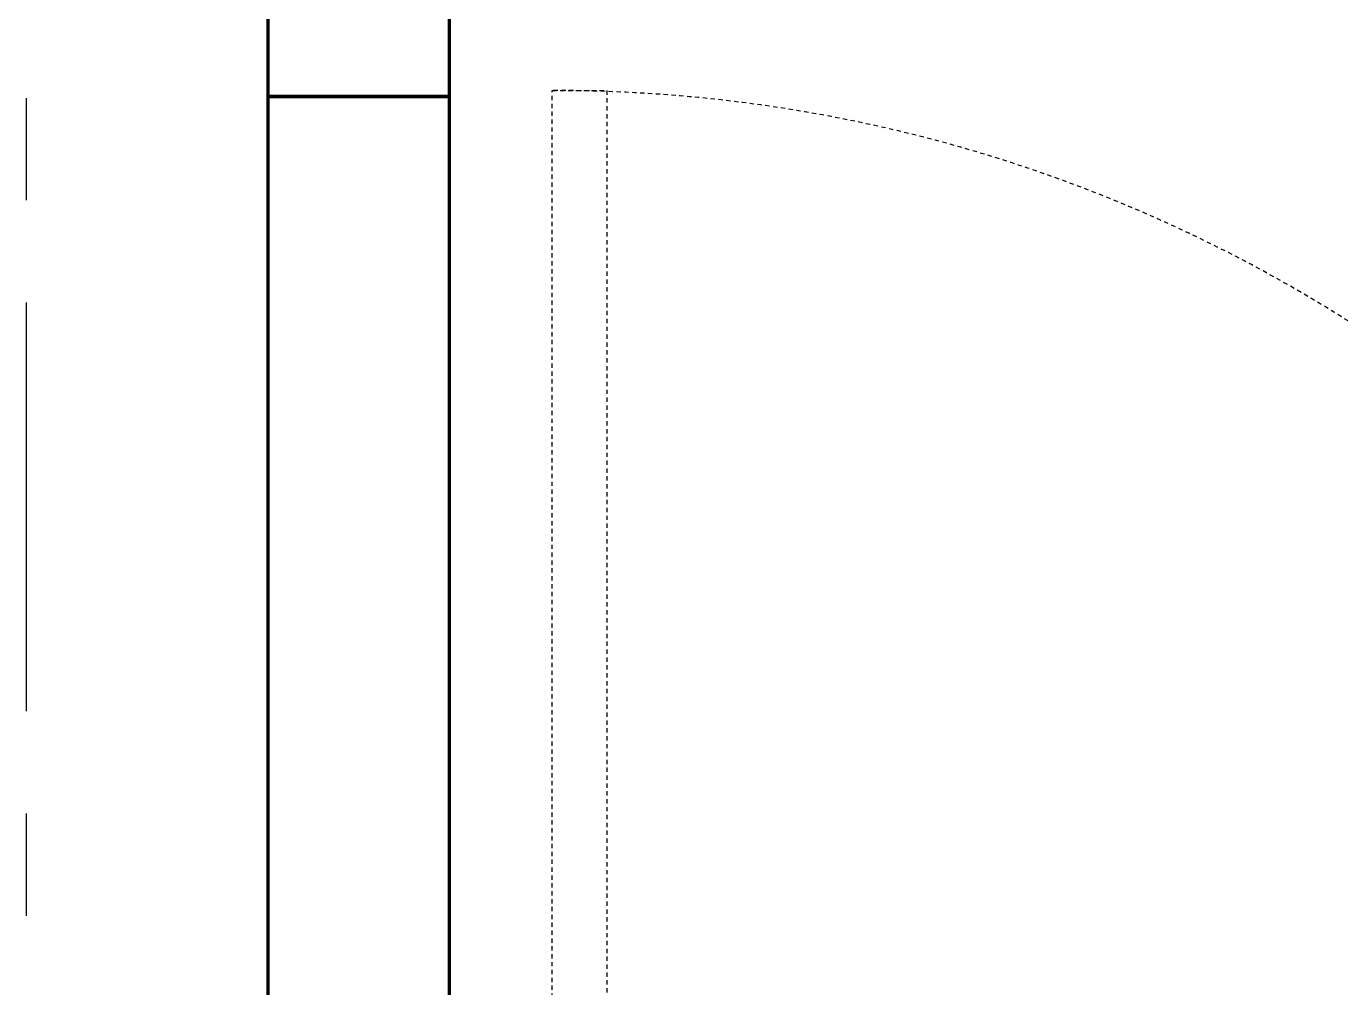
# Model space of a CAD drawing. Header units: millimetres. Extents: x -25371 to 2282244, y -90657 to 147824.
# Drawn here: x 1532085 to 1533170, y -4902 to -4109 of the extents above; entities that cross this region are included whole.
import ezdxf
from ezdxf.enums import TextEntityAlignment as Align

# ---------------------------------------------------------------- set-up
doc = ezdxf.new("R2010")
doc.units = ezdxf.units.MM
for name, pattern in [('CENTER', [50.800000000000004, 31.75, -6.35, 6.35, -6.35]), ('TA_GL_000.90000', [2.475, 0.9, -0.225, 0.225, -0.225, 0.9]), ('TA_HL_001.00000', [6.5, 3.55, -2.95])]:
    doc.linetypes.add(name, pattern=pattern)
for name, color, linetype in [('000 - 0_SYM_DWG_GRIDLINE_MAIN_COLOR_251', 7, 'Continuous'), ('000 - 0_SYM_DWG_SLOPE-SYM_TEXT_COLOR_3', 7, 'Continuous'), ('000 - EXISTING_BUILDING_MAIN_COLOR_1', 7, 'Continuous'), ('000 - EXISTING_BUILDING_MAIN_COLOR_2', 7, 'TA_HL_001.00000'), ('000 - GRID', 7, 'CENTER')]:
    doc.layers.add(name, color=color, linetype=linetype)
doc.styles.add('Arial', font='arial.ttf', dxfattribs={"height": 299.9999999999999})
doc.styles.add('TA', font='', dxfattribs={"height": 4.5})
doc.styles.get('TA').set_extended_font_data('Cordia New')

# ---------------------------------------------------------------- blocks, each defined once
blk = doc.blocks.new('*U332')
at = {"layer": '000 - 0_SYM_DWG_GRIDLINE_MAIN_COLOR_251', "color": 7, "linetype": 'ByBlock', "ltscale": 5}
blk.add_line((2.000000000000002, 0), (-307.6561873431183, 1.690713759042944e-13), dxfattribs=at)
at = {"color": 7, "style": 'TA', "flags": 1}
blk.add_attdef('LOCATION', (5.999999999999999, -6.000000000000001), '', height=4.5, rotation=270, dxfattribs=at)
at = {"layer": '000 - 0_SYM_DWG_SLOPE-SYM_TEXT_COLOR_3', "color": 7, "style": 'Arial'}
blk.add_attdef('GRID-HEAD', text='', height=4.000000000000002, rotation=270.0000000000003, dxfattribs=at).set_placement((21.73607246799649, -9.0506931308197e-14), align=Align.MIDDLE_CENTER)
blk = doc.blocks.new('C-1-VS01_REV00_20260615-121114_LOPF_DIMS')
at = {"layer": '000 - GRID', "color": 7, "linetype": 'TA_GL_000.90000', "xscale": 75, "yscale": 75, "zscale": 75, "rotation": 90}
blk.add_blockref('*U332', (6650, 13780), dxfattribs=at)
blk = doc.blocks.new('System Panel - DPA-AR_Facade_Solid Panel 150mm-V101-2505-01 EGRESS LEVEL PLAN')
at = {"layer": '000 - EXISTING_BUILDING_MAIN_COLOR_1', "color": 7, "lineweight": 70}
for p, q in [((750.0000001524012, -50.00000000000163), (-750.000000152399, -50.00000000000163)), ((-750.000000152399, -50.00000000000163), (-750.000000152399, -199.9999999999978)), ((750.0000001524012, -199.9999999999978), (750.0000001524012, -50.00000000000163)), ((-750.000000152399, -199.9999999999978), (750.0000001524012, -199.9999999999978))]:
    blk.add_line(p, q, dxfattribs=at)
blk = doc.blocks.new('LOUVER DOOR - 1300x2150 mm-5354091-2505-01 EGRESS LEVEL PLAN')
at = {"layer": '000 - EXISTING_BUILDING_MAIN_COLOR_2', "color": 7}
for p, q in [((614.9999999999986, -56.34999999999666), (614.9999999999986, -1286.349999999996)), ((569.999999999997, -1286.349999999996), (569.999999999997, -131.3500000000015)), ((614.9999999999986, -1286.349999999996), (569.999999999997, -1286.349999999996))]:
    blk.add_line(p, q, dxfattribs=at)
blk.add_arc((615.0000000000006, -56.34999999999629), 1230, 183.5021608018303, 269.9999999999992, dxfattribs=at)
blk = doc.blocks.new('A$C4b8f3cd2')
at = {"layer": '000 - EXISTING_BUILDING_MAIN_COLOR_1', "color": 7}
blk.add_line((6849.537211477058, 3349.999232502838), (6849.537211477058, 9049.999232502849), dxfattribs=at)
at = {"layer": '000 - EXISTING_BUILDING_MAIN_COLOR_1', "color": 7, "rotation": 89.99999999999991}
for p in [(6799.537211477058, 5399.999232807639), (6799.537211477058, 3899.999232655239)]:
    blk.add_blockref('System Panel - DPA-AR_Facade_Solid Panel 150mm-V101-2505-01 EGRESS LEVEL PLAN', p, dxfattribs=at)
at = {"layer": '000 - EXISTING_BUILDING_MAIN_COLOR_2', "color": 7, "rotation": 180}
blk.add_blockref('LOUVER DOOR - 1300x2150 mm-5354091-2505-01 EGRESS LEVEL PLAN', (7699.537211477058, 3368.649232502835), dxfattribs=at)

msp = doc.modelspace()

# ---------------------------------------------------------------- block references
at = {"color": 7}
for name, p in [('C-1-VS01_REV00_20260615-121114_LOPF_DIMS', (1525434.64800377, -8816.585454047)), ('A$C4b8f3cd2', (1525434.64800377, -8816.585454047028))]:
    msp.add_blockref(name, p, dxfattribs=at)

doc.saveas('drawing.dxf')
